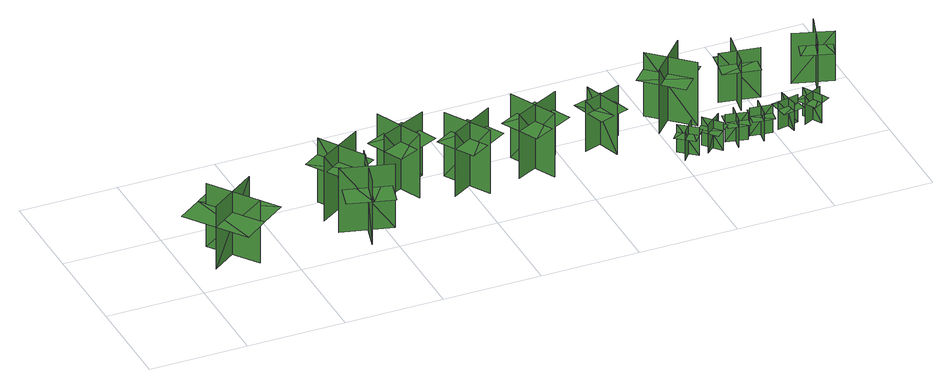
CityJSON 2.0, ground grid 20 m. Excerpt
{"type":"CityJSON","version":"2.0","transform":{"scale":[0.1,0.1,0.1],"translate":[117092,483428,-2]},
"CityObjects":{
"tree1":{"type":"SolitaryVegetationObject","geometry":[{"type":"MultiSurface","lod":"1","boundaries":[[[0,1,2]],[[0,2,3]],[[4,5,6]],[[4,6,7]],[[8,9,10]],[[8,10,11]],[[8,11,12]],[[8,12,13]]]}]},
"tree2":{"type":"SolitaryVegetationObject","geometry":[{"type":"MultiSurface","lod":"1","boundaries":[[[14,15,16]],[[14,16,17]],[[18,19,20]],[[18,20,21]],[[22,23,24]],[[22,24,25]],[[22,23,26]],[[22,26,27]]]}]},
"tree3":{"type":"SolitaryVegetationObject","geometry":[{"type":"MultiSurface","lod":"1","boundaries":[[[28,29,30]],[[28,30,31]],[[32,33,34]],[[32,34,35]],[[36,37,38]],[[36,38,39]],[[36,40,41]],[[36,41,37]]]}]},
"tree4":{"type":"SolitaryVegetationObject","geometry":[{"type":"MultiSurface","lod":"1","boundaries":[[[42,43,44]],[[42,44,45]],[[46,47,48]],[[46,48,49]],[[50,51,52]],[[50,52,53]],[[50,54,55]],[[50,55,51]]]}]},
"tree5":{"type":"SolitaryVegetationObject","geometry":[{"type":"MultiSurface","lod":"1","boundaries":[[[56,57,58]],[[56,58,59]],[[60,61,62]],[[60,62,63]],[[64,65,66]],[[64,66,67]],[[64,68,69]],[[64,69,65]]]}]},
"tree6":{"type":"SolitaryVegetationObject","geometry":[{"type":"MultiSurface","lod":"1","boundaries":[[[70,71,72]],[[70,72,73]],[[74,75,76]],[[74,76,77]],[[78,79,80]],[[78,80,81]],[[78,82,83]],[[78,83,79]]]}]},
"tree7":{"type":"SolitaryVegetationObject","geometry":[{"type":"MultiSurface","lod":"1","boundaries":[[[84,85,86]],[[84,86,87]],[[88,89,90]],[[88,90,91]],[[92,93,94]],[[92,94,95]],[[92,96,97]],[[92,97,93]]]}]},
"tree8":{"type":"SolitaryVegetationObject","geometry":[{"type":"MultiSurface","lod":"1","boundaries":[[[98,99,100]],[[98,100,101]],[[102,103,104]],[[102,104,105]],[[106,107,108]],[[106,108,109]],[[106,109,110]],[[106,110,111]]]}]},
"tree9":{"type":"SolitaryVegetationObject","geometry":[{"type":"MultiSurface","lod":"1","boundaries":[[[112,113,114]],[[112,114,115]],[[116,117,118]],[[116,118,119]],[[120,121,122]],[[120,122,123]],[[120,123,124]],[[120,124,125]]]}]},
"tree10":{"type":"SolitaryVegetationObject","geometry":[{"type":"MultiSurface","lod":"1","boundaries":[[[126,127,128]],[[126,128,129]],[[130,131,132]],[[130,132,133]],[[134,135,136]],[[134,136,137]],[[134,138,139]],[[134,139,135]]]}]},
"tree11":{"type":"SolitaryVegetationObject","geometry":[{"type":"MultiSurface","lod":"1","boundaries":[[[140,141,142]],[[140,142,143]],[[144,145,146]],[[144,146,147]],[[148,149,150]],[[148,150,151]],[[148,151,152]],[[148,152,153]]]}]},
"tree12":{"type":"SolitaryVegetationObject","geometry":[{"type":"MultiSurface","lod":"1","boundaries":[[[154,155,156]],[[154,156,157]],[[158,159,160]],[[158,160,161]],[[162,163,164]],[[162,164,165]],[[162,165,166]],[[162,166,167]]]}]},
"tree13":{"type":"SolitaryVegetationObject","geometry":[{"type":"MultiSurface","lod":"1","boundaries":[[[168,169,170]],[[168,170,171]],[[172,173,174]],[[172,174,175]],[[176,177,178]],[[176,178,179]],[[176,180,181]],[[176,181,177]]]}]},
"tree14":{"type":"SolitaryVegetationObject","geometry":[{"type":"MultiSurface","lod":"1","boundaries":[[[182,183,184]],[[182,184,185]],[[186,187,188]],[[186,188,189]],[[190,191,192]],[[190,192,193]],[[190,193,194]],[[190,194,195]]]}]},
"tree15":{"type":"SolitaryVegetationObject","geometry":[{"type":"MultiSurface","lod":"1","boundaries":[[[196,197,198]],[[196,198,199]],[[200,201,202]],[[200,202,203]],[[204,205,206]],[[204,206,207]],[[204,207,208]],[[204,208,209]]]}]},
"tree16":{"type":"SolitaryVegetationObject","geometry":[{"type":"MultiSurface","lod":"1","boundaries":[[[210,211,212]],[[210,212,213]],[[214,215,216]],[[214,216,217]],[[218,219,220]],[[218,220,221]],[[218,222,223]],[[218,223,219]]]}]}
},
"vertices":[
[53,61,11],[53,61,150],[151,132,150],[151,132,11],[68,141,11],[68,141,150],[136,47,150],[136,47,11],[57,155,105],[8,120,105],[93,3,105],[142,39,105],[191,74,105],[106,191,105],
[354,23,10],[382,125,10],[382,125,151],[354,23,151],[417,59,10],[314,87,10],[314,87,151],[417,59,151],[358,22,104],[385,124,104],[334,138,104],[307,36,104],[426,113,104],[399,11,104],
[380,112,8],[322,202,8],[322,202,149],[380,112,149],[397,195,8],[307,137,8],[307,137,149],[397,195,149],[375,120,113],[322,202,113],[287,179,113],[339,97,113],[410,143,113],[358,225,113],
[535,202,11],[438,157,11],[438,157,152],[535,202,152],[456,230,11],[500,133,11],[500,133,152],[456,230,152],[527,198,116],[438,157,116],[456,119,116],[544,160,116],[509,236,116],[421,195,116],
[656,170,7],[565,116,7],[565,116,148],[656,170,148],[575,190,7],[629,99,7],[629,99,148],[575,190,148],[649,166,112],[565,116,112],[587,80,112],[670,130,112],[627,202,112],[544,152,112],
[794,172,7],[699,125,7],[699,125,148],[794,172,148],[714,198,7],[762,103,7],[762,103,148],[714,198,148],[786,168,112],[699,125,112],[718,87,112],[805,130,112],[767,206,112],[680,162,112],
[899,125,9],[873,204,9],[873,204,119],[899,125,119],[928,184,9],[850,158,9],[850,158,119],[928,184,119],[897,132,91],[873,204,91],[842,194,91],[866,122,91],[928,142,91],[904,214,91],
[1037,58,10],[1003,85,10],[1003,85,72],[1037,58,72],[1034,87,10],[1006,53,10],[1006,53,72],[1034,87,72],[1034,87,55],[1017,101,55],[989,67,55],[1006,53,55],[1023,39,55],[1051,73,55],
[1056,58,10],[1089,87,10],[1089,87,72],[1056,58,72],[1085,56,10],[1056,89,10],[1056,89,72],[1085,56,72],[1085,56,54],[1102,70,54],[1073,104,54],[1056,89,54],[1039,74,54],[1069,41,54],
[1077,155,8],[999,227,8],[999,227,149],[1077,155,149],[1073,239,8],[1001,160,8],[1001,160,149],[1073,239,149],[1070,161,112],[999,227,112],[970,196,112],[1042,130,112],[1099,192,112],[1027,258,112],
[1124,97,10],[1116,53,10],[1116,53,71],[1124,97,71],[1100,80,10],[1143,72,10],[1143,72,71],[1100,80,71],[1100,80,54],[1096,58,54],[1139,50,54],[1143,72,54],[1147,94,54],[1103,102,54],
[1175,100,9],[1169,56,9],[1169,56,71],[1175,100,71],[1151,82,9],[1195,76,9],[1195,76,71],[1151,82,71],[1151,82,53],[1148,60,53],[1192,54,53],[1195,76,53],[1198,98,53],[1155,104,53],
[1226,201,7],[1145,215,7],[1145,215,116],[1226,201,116],[1188,254,7],[1174,173,7],[1174,173,116],[1188,254,116],[1219,203,88],[1145,215,88],[1139,183,88],[1214,170,88],[1225,235,88],[1150,248,88],
[1235,66,9],[1228,109,9],[1228,109,70],[1235,66,70],[1252,90,9],[1209,82,9],[1209,82,70],[1252,90,70],[1252,90,53],[1249,111,53],[1205,104,53],[1209,82,53],[1212,60,53],[1256,68,53],
[1292,70,9],[1271,108,9],[1271,108,71],[1292,70,71],[1301,98,9],[1262,77,9],[1262,77,71],[1301,98,71],[1301,98,54],[1290,117,54],[1251,96,54],[1262,77,54],[1273,57,54],[1311,79,54],
[1354,248,9],[1329,170,9],[1329,170,119],[1354,248,119],[1296,218,9],[1375,193,9],[1375,193,119],[1296,218,119],[1352,242,91],[1329,170,91],[1360,160,91],[1383,232,91],[1321,252,91],[1298,180,91]
]}
